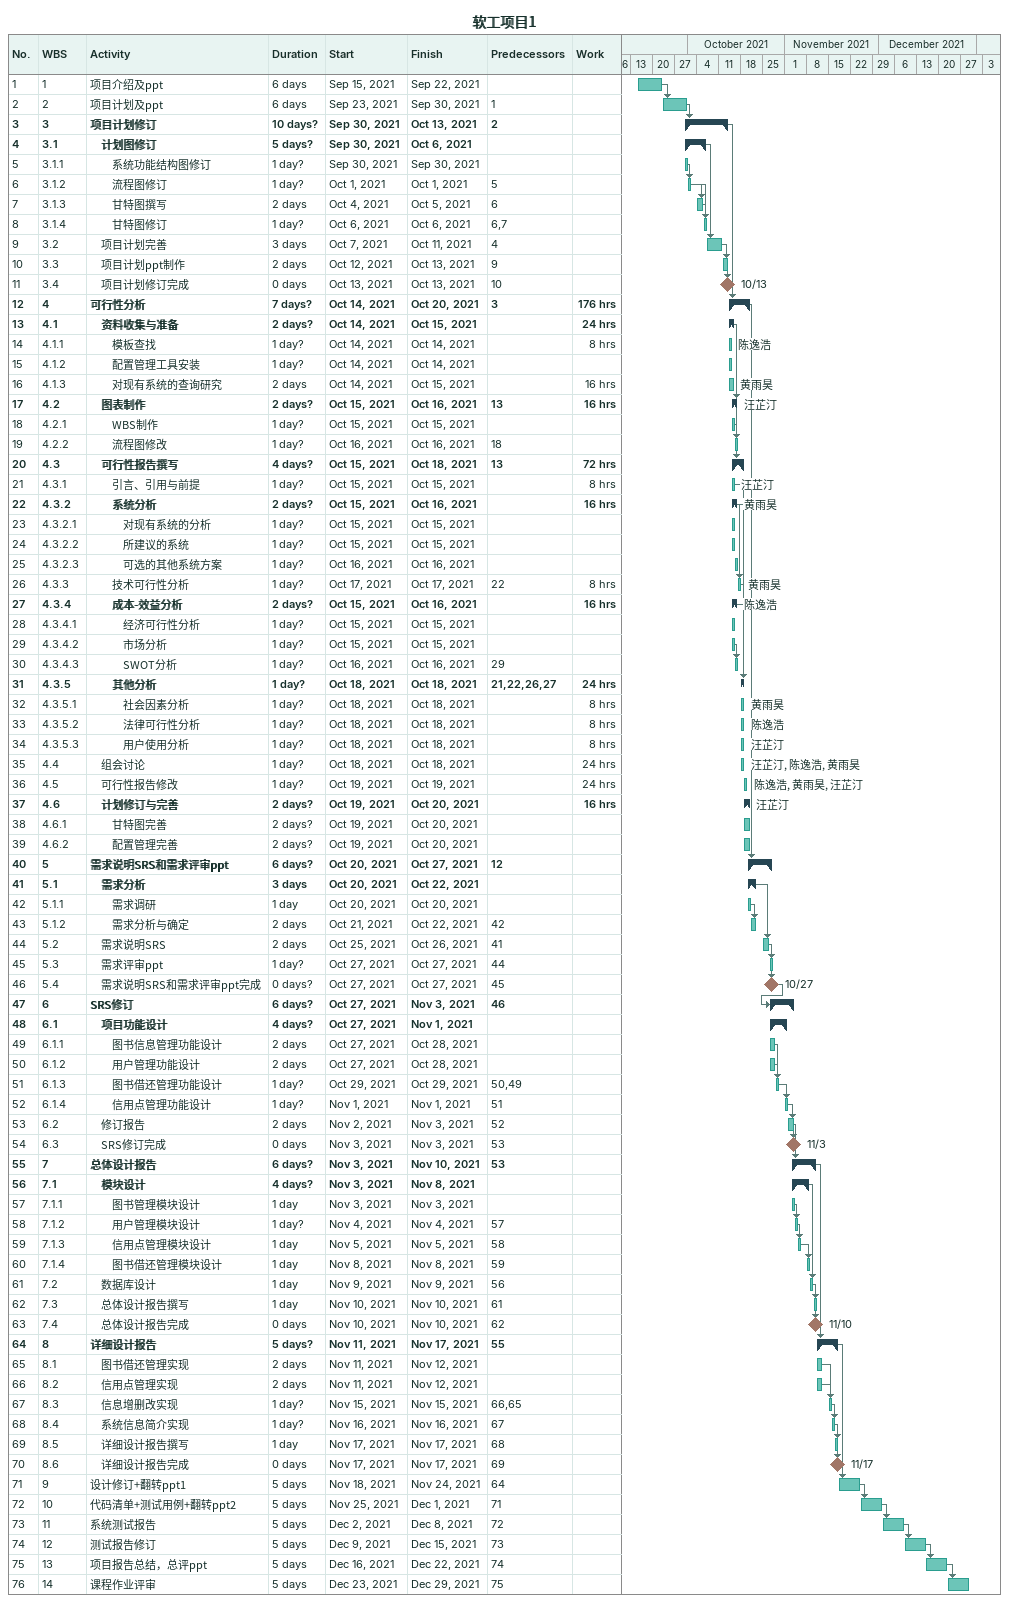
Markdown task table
软工项目1

| ID | WBS | Task | Duration | Start | Finish | Predecessors | Resources | Work (h) |
|---|---|---|---|---|---|---|---|---|
| 1 | 1 | 项目介绍及ppt | 6d | 2021-09-15 | 2021-09-22 |  |  |  |
| 2 | 2 | 项目计划及ppt | 6d | 2021-09-23 | 2021-09-30 | 1 |  |  |
| 3 | 3 | **项目计划修订** | 10d? | 2021-09-30 | 2021-10-13 | 2 |  |  |
| 4 | 3.1 | **计划图修订** | 5d? | 2021-09-30 | 2021-10-06 |  |  |  |
| 5 | 3.1.1 | 系统功能结构图修订 | 1d? | 2021-09-30 | 2021-09-30 |  |  |  |
| 6 | 3.1.2 | 流程图修订 | 1d? | 2021-10-01 | 2021-10-01 | 5 |  |  |
| 7 | 3.1.3 | 甘特图撰写 | 2d | 2021-10-04 | 2021-10-05 | 6 |  |  |
| 8 | 3.1.4 | 甘特图修订 | 1d? | 2021-10-06 | 2021-10-06 | 6, 7 |  |  |
| 9 | 3.2 | 项目计划完善 | 3d | 2021-10-07 | 2021-10-11 | 4 |  |  |
| 10 | 3.3 | 项目计划ppt制作 | 2d | 2021-10-12 | 2021-10-13 | 9 |  |  |
| 11 | 3.4 | 项目计划修订完成 | 0d | 2021-10-13 | 2021-10-13 | 10 |  |  |
| 12 | 4 | **可行性分析** | 7d? | 2021-10-14 | 2021-10-20 | 3 |  | 176 |
| 13 | 4.1 | **资料收集与准备** | 2d? | 2021-10-14 | 2021-10-15 |  |  | 24 |
| 14 | 4.1.1 | 模板查找 | 1d? | 2021-10-14 | 2021-10-14 |  | 陈逸浩 | 8 |
| 15 | 4.1.2 | 配置管理工具安装 | 1d? | 2021-10-14 | 2021-10-14 |  |  |  |
| 16 | 4.1.3 | 对现有系统的查询研究 | 2d | 2021-10-14 | 2021-10-15 |  | 黄雨昊 | 16 |
| 17 | 4.2 | **图表制作** | 2d? | 2021-10-15 | 2021-10-16 | 13 | 汪芷汀 | 16 |
| 18 | 4.2.1 | WBS制作 | 1d? | 2021-10-15 | 2021-10-15 |  |  |  |
| 19 | 4.2.2 | 流程图修改 | 1d? | 2021-10-16 | 2021-10-16 | 18 |  |  |
| 20 | 4.3 | **可行性报告撰写** | 4d? | 2021-10-15 | 2021-10-18 | 13 |  | 72 |
| 21 | 4.3.1 | 引言、引用与前提 | 1d? | 2021-10-15 | 2021-10-15 |  | 汪芷汀 | 8 |
| 22 | 4.3.2 | **系统分析** | 2d? | 2021-10-15 | 2021-10-16 |  | 黄雨昊 | 16 |
| 23 | 4.3.2.1 | 对现有系统的分析 | 1d? | 2021-10-15 | 2021-10-15 |  |  |  |
| 24 | 4.3.2.2 | 所建议的系统 | 1d? | 2021-10-15 | 2021-10-15 |  |  |  |
| 25 | 4.3.2.3 | 可选的其他系统方案 | 1d? | 2021-10-16 | 2021-10-16 |  |  |  |
| 26 | 4.3.3 | 技术可行性分析 | 1d? | 2021-10-17 | 2021-10-17 | 22 | 黄雨昊 | 8 |
| 27 | 4.3.4 | **成本-效益分析** | 2d? | 2021-10-15 | 2021-10-16 |  | 陈逸浩 | 16 |
| 28 | 4.3.4.1 | 经济可行性分析 | 1d? | 2021-10-15 | 2021-10-15 |  |  |  |
| 29 | 4.3.4.2 | 市场分析 | 1d? | 2021-10-15 | 2021-10-15 |  |  |  |
| 30 | 4.3.4.3 | SWOT分析 | 1d? | 2021-10-16 | 2021-10-16 | 29 |  |  |
| 31 | 4.3.5 | **其他分析** | 1d? | 2021-10-18 | 2021-10-18 | 21, 22, 26, 27 |  | 24 |
| 32 | 4.3.5.1 | 社会因素分析 | 1d? | 2021-10-18 | 2021-10-18 |  | 黄雨昊 | 8 |
| 33 | 4.3.5.2 | 法律可行性分析 | 1d? | 2021-10-18 | 2021-10-18 |  | 陈逸浩 | 8 |
| 34 | 4.3.5.3 | 用户使用分析 | 1d? | 2021-10-18 | 2021-10-18 |  | 汪芷汀 | 8 |
| 35 | 4.4 | 组会讨论 | 1d? | 2021-10-18 | 2021-10-18 |  | 汪芷汀, 陈逸浩, 黄雨昊 | 24 |
| 36 | 4.5 | 可行性报告修改 | 1d? | 2021-10-19 | 2021-10-19 |  | 陈逸浩, 黄雨昊, 汪芷汀 | 24 |
| 37 | 4.6 | **计划修订与完善** | 2d? | 2021-10-19 | 2021-10-20 |  | 汪芷汀 | 16 |
| 38 | 4.6.1 | 甘特图完善 | 2d? | 2021-10-19 | 2021-10-20 |  |  |  |
| 39 | 4.6.2 | 配置管理完善 | 2d? | 2021-10-19 | 2021-10-20 |  |  |  |
| 40 | 5 | **需求说明SRS和需求评审ppt** | 6d? | 2021-10-20 | 2021-10-27 | 12 |  |  |
| 41 | 5.1 | **需求分析** | 3d | 2021-10-20 | 2021-10-22 |  |  |  |
| 42 | 5.1.1 | 需求调研 | 1d | 2021-10-20 | 2021-10-20 |  |  |  |
| 43 | 5.1.2 | 需求分析与确定 | 2d | 2021-10-21 | 2021-10-22 | 42 |  |  |
| 44 | 5.2 | 需求说明SRS | 2d | 2021-10-25 | 2021-10-26 | 41 |  |  |
| 45 | 5.3 | 需求评审ppt | 1d? | 2021-10-27 | 2021-10-27 | 44 |  |  |
| 46 | 5.4 | 需求说明SRS和需求评审ppt完成 | 0d? | 2021-10-27 | 2021-10-27 | 45 |  |  |
| 47 | 6 | **SRS修订** | 6d? | 2021-10-27 | 2021-11-03 | 46 |  |  |
| 48 | 6.1 | **项目功能设计** | 4d? | 2021-10-27 | 2021-11-01 |  |  |  |
| 49 | 6.1.1 | 图书信息管理功能设计 | 2d | 2021-10-27 | 2021-10-28 |  |  |  |
| 50 | 6.1.2 | 用户管理功能设计 | 2d | 2021-10-27 | 2021-10-28 |  |  |  |
| 51 | 6.1.3 | 图书借还管理功能设计 | 1d? | 2021-10-29 | 2021-10-29 | 50, 49 |  |  |
| 52 | 6.1.4 | 信用点管理功能设计 | 1d? | 2021-11-01 | 2021-11-01 | 51 |  |  |
| 53 | 6.2 | 修订报告 | 2d | 2021-11-02 | 2021-11-03 | 52 |  |  |
| 54 | 6.3 | SRS修订完成 | 0d | 2021-11-03 | 2021-11-03 | 53 |  |  |
| 55 | 7 | **总体设计报告** | 6d? | 2021-11-03 | 2021-11-10 | 53 |  |  |
| 56 | 7.1 | **模块设计** | 4d? | 2021-11-03 | 2021-11-08 |  |  |  |
| 57 | 7.1.1 | 图书管理模块设计 | 1d | 2021-11-03 | 2021-11-03 |  |  |  |
| 58 | 7.1.2 | 用户管理模块设计 | 1d? | 2021-11-04 | 2021-11-04 | 57 |  |  |
| 59 | 7.1.3 | 信用点管理模块设计 | 1d | 2021-11-05 | 2021-11-05 | 58 |  |  |
| 60 | 7.1.4 | 图书借还管理模块设计 | 1d | 2021-11-08 | 2021-11-08 | 59 |  |  |
| 61 | 7.2 | 数据库设计 | 1d | 2021-11-09 | 2021-11-09 | 56 |  |  |
| 62 | 7.3 | 总体设计报告撰写 | 1d | 2021-11-10 | 2021-11-10 | 61 |  |  |
| 63 | 7.4 | 总体设计报告完成 | 0d | 2021-11-10 | 2021-11-10 | 62 |  |  |
| 64 | 8 | **详细设计报告** | 5d? | 2021-11-11 | 2021-11-17 | 55 |  |  |
| 65 | 8.1 | 图书借还管理实现 | 2d | 2021-11-11 | 2021-11-12 |  |  |  |
| 66 | 8.2 | 信用点管理实现 | 2d | 2021-11-11 | 2021-11-12 |  |  |  |
| 67 | 8.3 | 信息增删改实现 | 1d? | 2021-11-15 | 2021-11-15 | 66, 65 |  |  |
| 68 | 8.4 | 系统信息简介实现 | 1d? | 2021-11-16 | 2021-11-16 | 67 |  |  |
| 69 | 8.5 | 详细设计报告撰写 | 1d | 2021-11-17 | 2021-11-17 | 68 |  |  |
| 70 | 8.6 | 详细设计报告完成 | 0d | 2021-11-17 | 2021-11-17 | 69 |  |  |
| 71 | 9 | 设计修订+翻转ppt1 | 5d | 2021-11-18 | 2021-11-24 | 64 |  |  |
| 72 | 10 | 代码清单+测试用例+翻转ppt2 | 5d | 2021-11-25 | 2021-12-01 | 71 |  |  |
| 73 | 11 | 系统测试报告 | 5d | 2021-12-02 | 2021-12-08 | 72 |  |  |
| 74 | 12 | 测试报告修订 | 5d | 2021-12-09 | 2021-12-15 | 73 |  |  |
| 75 | 13 | 项目报告总结，总评ppt | 5d | 2021-12-16 | 2021-12-22 | 74 |  |  |
| 76 | 14 | 课程作业评审 | 5d | 2021-12-23 | 2021-12-29 | 75 |  |  |
